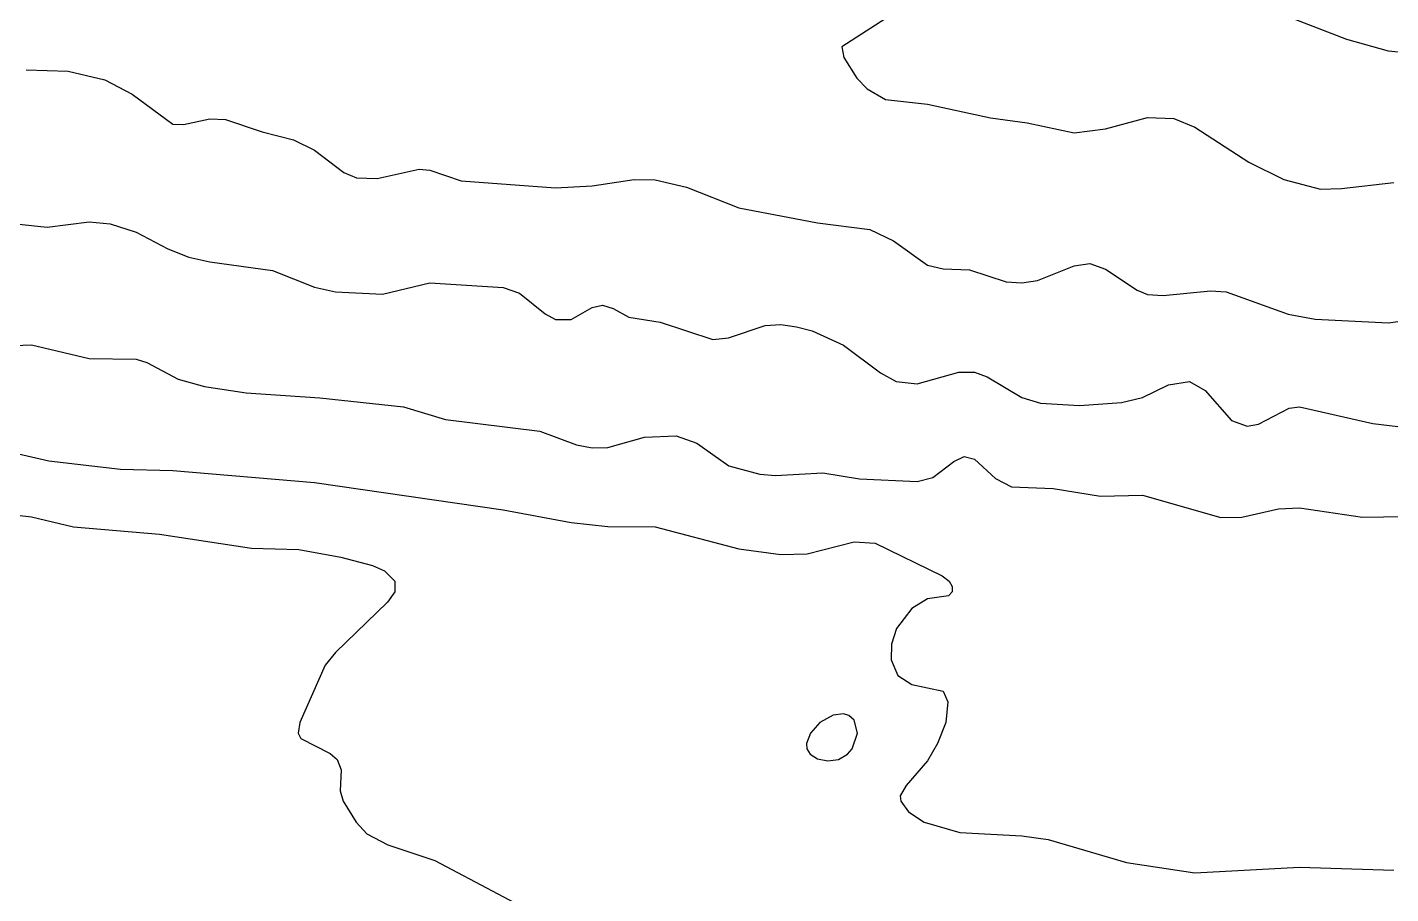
# Model space of a CAD drawing. Extents: x 474277 to 475042, y 254928 to 255625.
# Drawn here: x 474406 to 474425.95, y 255560.36 to 255573.04 of the extents above; entities that cross this region are included whole.
import ezdxf

# ---------------------------------------------------------------- set-up
doc = ezdxf.new("R2010")
doc.units = 0
doc.header["$MEASUREMENT"] = 0
doc.layers.add('BaseMapV2_DTM_export_MonNov09090547073261 — entities', color=1, linetype='CONTINUOUS')

msp = doc.modelspace()

# ---------------------------------------------------------------- linework, layer by layer
at = {"layer": 'BaseMapV2_DTM_export_MonNov09090547073261 — entities', "color": 15, "linetype": 'Continuous', "true_color": 0xb7484b}
for points in [[(474418.629, 255573.212, 85.5), (474417.919, 255572.752, 85.5), (474417.946, 255572.599, 85.5), (474418.137, 255572.292, 85.5), (474418.29, 255572.139, 85.5), (474418.558, 255571.984, 85.5), (474419.171, 255571.916, 85.5), (474420.091, 255571.715, 85.5), (474420.628, 255571.638, 85.5), (474421.318, 255571.494, 85.5), (474421.778, 255571.555, 85.5), (474422.392, 255571.717, 85.5), (474422.775, 255571.702, 85.5), (474423.082, 255571.578, 85.5), (474423.875, 255571.065, 85.5), (474424.385, 255570.813, 85.5), (474424.922, 255570.671, 85.5), (474425.229, 255570.681, 85.5)], [(474426.149, 255572.663, 85.5), (474425.919, 255572.689, 85.5), (474425.305, 255572.862, 85.5), (474424.539, 255573.159, 85.5)], [(474405.983, 255572.415, 85.75), (474406.596, 255572.397, 85.75), (474407.133, 255572.27, 85.75), (474407.534, 255572.062, 85.75), (474408.13, 255571.621, 85.75), (474408.283, 255571.614, 85.75), (474408.667, 255571.701, 85.75), (474408.897, 255571.691, 85.75), (474409.433, 255571.51, 85.75), (474409.893, 255571.394, 85.75), (474410.2, 255571.238, 85.75), (474410.63, 255570.912, 85.75), (474410.814, 255570.833, 85.75), (474411.12, 255570.828, 85.75), (474411.734, 255570.962, 85.75), (474411.887, 255570.946, 85.75), (474412.347, 255570.79, 85.75), (474413.727, 255570.688, 85.75), (474414.264, 255570.72, 85.75), (474414.877, 255570.812, 85.75), (474415.184, 255570.805, 85.75), (474415.644, 255570.7, 85.75), (474416.411, 255570.397, 85.75), (474417.561, 255570.176, 85.75), (474418.328, 255570.08, 85.75), (474418.673, 255569.915, 85.75), (474419.171, 255569.559, 85.75), (474419.401, 255569.504, 85.75), (474419.785, 255569.491, 85.75), (474420.321, 255569.314, 85.75), (474420.551, 255569.298, 85.75), (474420.782, 255569.332, 85.75), (474421.318, 255569.545, 85.75), (474421.548, 255569.581, 85.75), (474421.778, 255569.499, 85.75), (474422.238, 255569.191, 85.75), (474422.392, 255569.13, 85.75), (474422.622, 255569.113, 85.75), (474423.312, 255569.18, 85.75), (474423.542, 255569.166, 85.75), (474424.451, 255568.842, 85.75), (474424.845, 255568.766, 85.75), (474425.919, 255568.711, 85.75), (474426.762, 255568.837, 85.75)], [(474425.229, 255570.681, 85.5), (474425.995, 255570.765, 85.5)], [(474405.83, 255570.16, 86), (474406.29, 255570.114, 86), (474406.903, 255570.193, 86), (474407.21, 255570.162, 86), (474407.593, 255570.038, 86), (474408.053, 255569.794, 86), (474408.36, 255569.675, 86), (474408.667, 255569.604, 86), (474409.587, 255569.477, 86), (474410.2, 255569.236, 86), (474410.507, 255569.165, 86), (474411.197, 255569.134, 86), (474411.887, 255569.297, 86), (474412.961, 255569.229, 86), (474413.199, 255569.148, 86), (474413.574, 255568.845, 86), (474413.727, 255568.763, 86), (474413.957, 255568.763, 86), (474414.264, 255568.936, 86), (474414.417, 255568.973, 86), (474414.571, 255568.925, 86), (474414.801, 255568.796, 86), (474415.261, 255568.723, 86), (474416.028, 255568.468, 86), (474416.258, 255568.493, 86), (474416.794, 255568.674, 86), (474417.024, 255568.689, 86), (474417.254, 255568.656, 86), (474417.484, 255568.594, 86), (474417.944, 255568.385, 86), (474418.481, 255567.98, 86), (474418.711, 255567.856, 86), (474419.018, 255567.822, 86), (474419.631, 255567.989, 86), (474419.861, 255567.989, 86), (474420.043, 255567.922, 86), (474420.551, 255567.62, 86), (474420.823, 255567.538, 86), (474421.395, 255567.503, 86), (474422.008, 255567.546, 86), (474422.315, 255567.62, 86), (474422.698, 255567.808, 86), (474423.005, 255567.852, 86), (474423.235, 255567.721, 86), (474423.619, 255567.285, 86), (474423.849, 255567.201, 86), (474424.017, 255567.232, 86), (474424.462, 255567.464, 86), (474424.615, 255567.486, 86), (474425.689, 255567.24, 86), (474426.379, 255567.158, 86)], [(474405.293, 255568.361, 86.25), (474406.06, 255568.393, 86.25), (474406.903, 255568.189, 86.25), (474407.593, 255568.182, 86.25), (474407.747, 255568.132, 86.25), (474408.207, 255567.889, 86.25), (474408.59, 255567.78, 86.25), (474409.203, 255567.688, 86.25), (474410.277, 255567.616, 86.25), (474411.504, 255567.483, 86.25), (474412.117, 255567.3, 86.25), (474413.497, 255567.126, 86.25), (474414.034, 255566.929, 86.25), (474414.264, 255566.883, 86.25), (474414.494, 255566.887, 86.25), (474415.031, 255567.042, 86.25), (474415.491, 255567.06, 86.25), (474415.798, 255566.951, 86.25), (474416.265, 255566.618, 86.25), (474416.718, 255566.496, 86.25), (474416.948, 255566.48, 86.25), (474417.638, 255566.516, 86.25), (474418.175, 255566.429, 86.25), (474419.018, 255566.39, 86.25), (474419.248, 255566.45, 86.25), (474419.555, 255566.684, 86.25), (474419.708, 255566.756, 86.25), (474419.861, 255566.717, 86.25), (474420.168, 255566.434, 86.25), (474420.398, 255566.315, 86.25), (474421.012, 255566.288, 86.25), (474421.702, 255566.177, 86.25), (474422.315, 255566.192, 86.25), (474423.465, 255565.866, 86.25), (474423.772, 255565.868, 86.25), (474424.309, 255565.989, 86.25), (474424.615, 255566.004, 86.25), (474425.535, 255565.868, 86.25), (474426.456, 255565.883, 86.25)], [(474405.293, 255566.927, 86.5), (474406.314, 255566.695, 86.5), (474407.363, 255566.571, 86.5), (474408.13, 255566.552, 86.5), (474410.2, 255566.374, 86.5), (474412.961, 255565.975, 86.5), (474413.957, 255565.79, 86.5), (474414.494, 255565.734, 86.5), (474415.184, 255565.725, 86.5), (474416.411, 255565.406, 86.5), (474417.024, 255565.322, 86.5), (474417.408, 255565.332, 86.5), (474418.098, 255565.506, 86.5), (474418.405, 255565.489, 86.5), (474419.387, 255565.008, 86.5), (474419.486, 255564.931, 86.5), (474419.531, 255564.855, 86.5), (474419.534, 255564.778, 86.5), (474419.478, 255564.717, 86.5), (474419.171, 255564.672, 86.5), (474418.941, 255564.534, 86.5), (474418.717, 255564.241, 86.5), (474418.642, 255564.011, 86.5), (474418.64, 255563.781, 86.5), (474418.736, 255563.551, 86.5), (474418.941, 255563.418, 86.5), (474419.401, 255563.323, 86.5), (474419.471, 255563.168, 86.5), (474419.439, 255562.861, 86.5), (474419.316, 255562.554, 86.5), (474419.171, 255562.304, 86.5), (474418.858, 255561.941, 86.5), (474418.773, 255561.788, 86.5), (474418.78, 255561.711, 86.5), (474418.891, 255561.558, 86.5), (474419.122, 255561.404, 86.5), (474419.642, 255561.251, 86.5), (474420.551, 255561.204, 86.5), (474420.935, 255561.153, 86.5), (474422.085, 255560.816, 86.5), (474423.082, 255560.663, 86.5), (474424.615, 255560.747, 86.5), (474425.995, 255560.702, 86.5)], [(474405.6, 255565.927, 86.75), (474406.06, 255565.872, 86.75), (474406.673, 255565.726, 86.75), (474407.934, 255565.621, 86.75), (474409.28, 255565.417, 86.75), (474409.97, 255565.395, 86.75), (474410.584, 255565.285, 86.75), (474411.048, 255565.161, 86.75), (474411.226, 255565.085, 86.75), (474411.374, 255564.931, 86.75), (474411.376, 255564.778, 86.75), (474411.268, 255564.625, 86.75), (474410.507, 255563.887, 86.75), (474410.356, 255563.704, 86.75), (474409.985, 255562.861, 86.75), (474409.96, 255562.708, 86.75), (474409.999, 255562.631, 86.75), (474410.43, 255562.408, 86.75), (474410.53, 255562.324, 86.75), (474410.59, 255562.171, 86.75), (474410.576, 255561.864, 86.75), (474410.619, 255561.711, 86.75), (474410.809, 255561.404, 86.75), (474410.967, 255561.233, 86.75), (474411.274, 255561.075, 86.75), (474411.964, 255560.843, 86.75), (474413.804, 255559.868, 86.75)], [(474417.868, 255562.323, 86.5), (474418.001, 255562.401, 86.5), (474418.07, 255562.478, 86.5), (474418.149, 255562.708, 86.5), (474418.098, 255562.897, 86.5), (474418.021, 255562.967, 86.5), (474417.944, 255562.991, 86.5), (474417.791, 255562.97, 86.5), (474417.594, 255562.861, 86.5), (474417.459, 255562.708, 86.5), (474417.4, 255562.554, 86.5), (474417.406, 255562.478, 86.5), (474417.453, 255562.401, 86.5), (474417.561, 255562.331, 86.5), (474417.714, 255562.302, 86.5), (474417.868, 255562.323, 86.5)]]:
    msp.add_polyline3d(points, dxfattribs=at)

doc.saveas('drawing.dxf')
